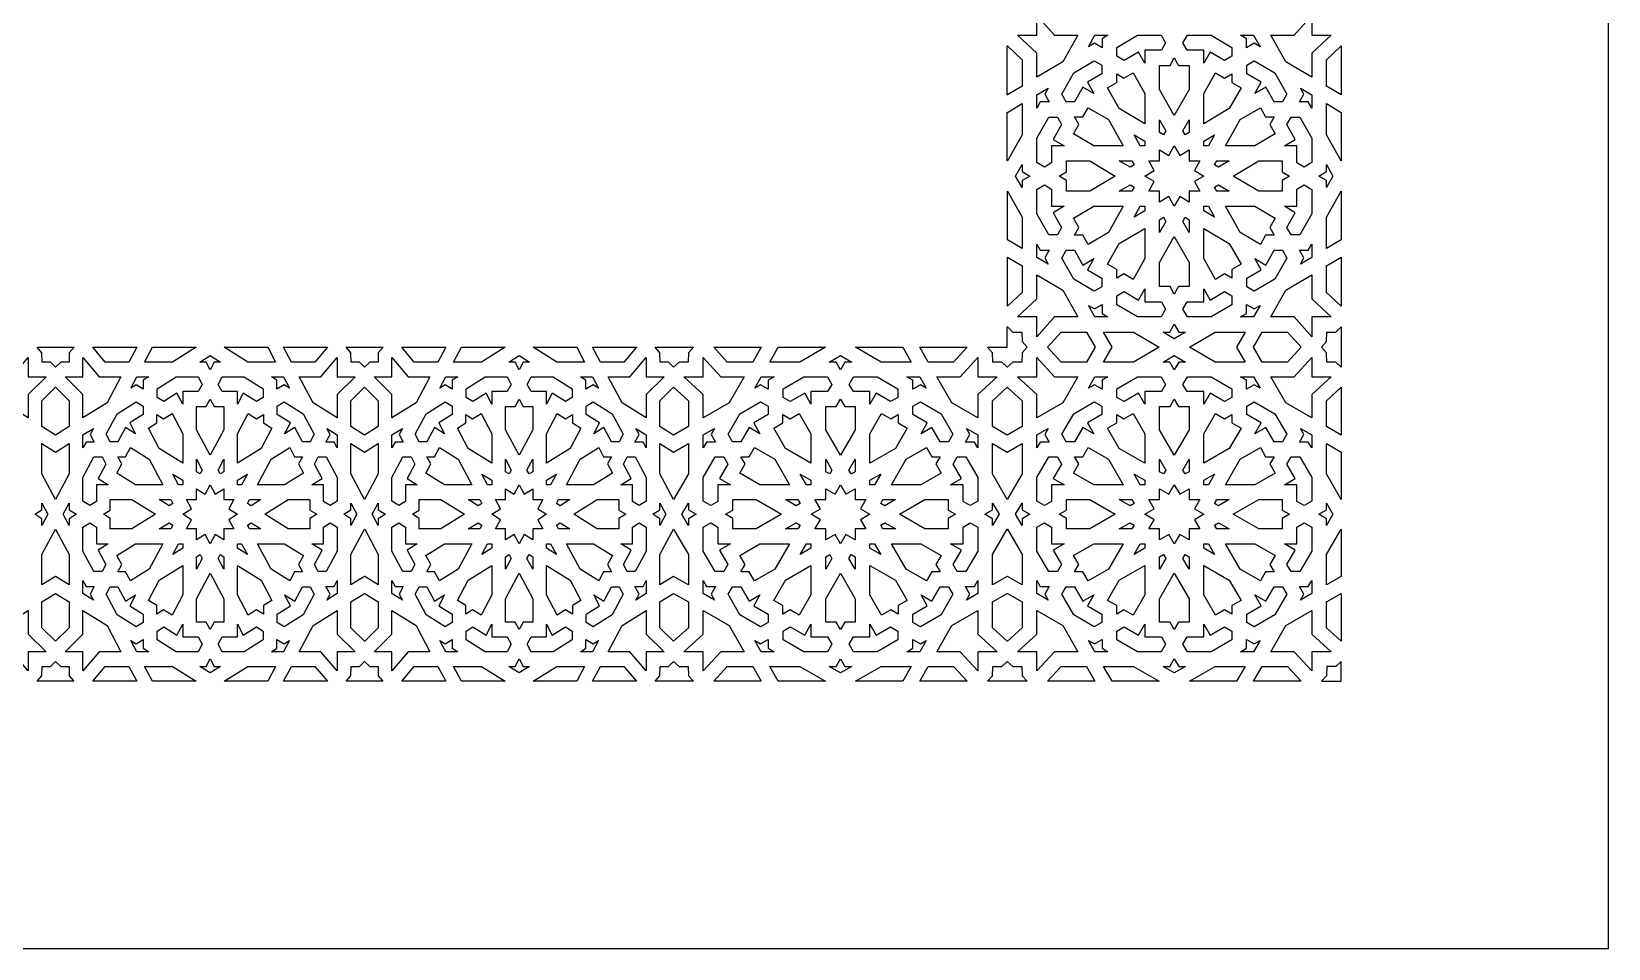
# Model space of a CAD drawing. Extents: x 1309 to 2424, y -296 to 884.
# Drawn here: x 1951.8 to 2424, y -296.5 to -22 of the extents above; entities that cross this region are included whole.
import ezdxf

# ---------------------------------------------------------------- set-up
doc = ezdxf.new("R2010")
doc.units = 0
doc.layers.add('LAYER_1', color=18, linetype='CONTINUOUS')

msp = doc.modelspace()

# ---------------------------------------------------------------- linework, layer by layer
at = {"layer": 'LAYER_1'}
for points in [[(1309.01, -296.47), (2424.01, -296.47), (2424.01, 883.53), (1309.01, 883.53)], [(2258.14, -23.05), (2265.14, -23.05), (2260.65, -31.03), (2252.86, -35.64), (2252.86, -28.46), (2247.07, -23.05), (2252.86, -23.05), (2252.86, -17.11)], [(2335.15, -23.05), (2340.94, -23.05), (2335.15, -28.46), (2335.15, -35.64), (2327.36, -31.03), (2322.87, -23.05), (2329.87, -23.05), (2335.15, -17.11)], [(2272.37, -24.1), (2272.37, -26.81), (2270.08, -25.45), (2268.3, -26.5), (2270.25, -23.05), (2274.14, -23.05)], [(2291.4, -25.37), (2290.15, -27.58), (2285.17, -27.58), (2285.17, -31.44), (2283.29, -28.09), (2278.98, -30.65), (2276.82, -29.37), (2276.82, -26.69), (2282.98, -23.05), (2290.09, -23.05)], [(2311.19, -26.69), (2311.19, -29.37), (2309.04, -30.65), (2304.72, -28.09), (2302.84, -31.44), (2302.84, -27.58), (2297.86, -27.58), (2296.61, -25.37), (2297.92, -23.05), (2305.03, -23.05)], [(2319.71, -26.5), (2317.94, -25.45), (2315.65, -26.81), (2315.65, -24.1), (2313.87, -23.05), (2317.76, -23.05)], [(2248.44, -30.38), (2248.44, -38.31), (2244.03, -40.92), (2244.01, -40.9), (2244.01, -26.27), (2244.03, -26.25)], [(2343.99, -40.92), (2339.57, -38.31), (2339.57, -30.38), (2343.99, -26.25)], [(2272.31, -32.04), (2272.31, -34.59), (2267.99, -37.14), (2269.88, -40.49), (2266.61, -38.56), (2264.12, -42.98), (2261.63, -42.98), (2260.33, -40.66), (2263.88, -34.35), (2270.04, -30.7)], [(2295.27, -32.11), (2298.42, -32.11), (2298.42, -39.28), (2294.01, -47.11), (2289.59, -39.28), (2289.59, -32.11), (2292.74, -32.11), (2294.01, -29.87)], [(2324.13, -34.35), (2327.69, -40.66), (2326.38, -42.98), (2323.89, -42.98), (2321.4, -38.56), (2318.14, -40.49), (2320.02, -37.14), (2315.71, -34.59), (2315.71, -32.04), (2317.97, -30.7)], [(2285.17, -40.5), (2285.17, -49.54), (2277.53, -45.02), (2274.03, -38.8), (2276.76, -37.19), (2276.76, -34.6), (2278.94, -35.9), (2281.67, -34.28)], [(2309.07, -35.9), (2311.25, -34.6), (2311.25, -37.19), (2313.98, -38.8), (2310.48, -45.02), (2302.84, -49.54), (2302.84, -40.5), (2306.34, -34.28)], [(2255.2, -40.69), (2256.53, -43.04), (2253.88, -43.04), (2252.86, -44.86), (2252.86, -40.87), (2256.23, -38.88)], [(2335.15, -40.87), (2335.15, -44.86), (2334.13, -43.04), (2331.48, -43.04), (2332.81, -40.69), (2331.79, -38.88)], [(2248.44, -52.86), (2244.03, -60.69), (2244.01, -60.65), (2244.01, -46.14), (2244.03, -46.15), (2248.44, -43.54)], [(2274.3, -48.33), (2278.71, -56.16), (2269.89, -56.16), (2263.82, -52.58), (2265.4, -49.78), (2264.14, -47.54), (2266.66, -47.54), (2268.23, -44.75)], [(2321.35, -47.54), (2323.88, -47.54), (2322.62, -49.78), (2324.19, -52.58), (2318.13, -56.16), (2309.3, -56.16), (2313.72, -48.33), (2319.78, -44.75)], [(2343.99, -46.15), (2343.99, -60.69), (2339.57, -52.86), (2339.57, -43.54)], [(2260.27, -49.81), (2257.78, -54.23), (2261.04, -56.16), (2257.28, -56.16), (2257.28, -61.27), (2255.12, -62.54), (2252.86, -61.21), (2252.86, -53.92), (2256.41, -47.6), (2259.03, -47.6)], [(2291.45, -51.64), (2290.77, -52.85), (2289.59, -52.15), (2289.59, -48.34)], [(2298.42, -52.15), (2297.24, -52.85), (2296.56, -51.64), (2298.42, -48.34)], [(2335.15, -53.92), (2335.15, -61.21), (2332.89, -62.54), (2330.73, -61.27), (2330.73, -56.16), (2326.97, -56.16), (2330.23, -54.23), (2327.74, -49.81), (2328.98, -47.6), (2331.6, -47.6)], [(2285.17, -54.77), (2285.17, -56.16), (2283.81, -56.16), (2281.95, -52.86)], [(2295.62, -59.04), (2298.42, -57.39), (2298.42, -60.69), (2301.65, -60.69), (2300.03, -63.56), (2302.83, -65.22), (2300.03, -66.87), (2301.65, -69.74), (2298.42, -69.74), (2298.42, -73.05), (2295.62, -71.39), (2294.01, -74.26), (2292.39, -71.39), (2289.59, -73.05), (2289.59, -69.74), (2286.36, -69.74), (2287.98, -66.87), (2285.18, -65.22), (2287.98, -63.56), (2286.36, -60.69), (2289.59, -60.69), (2289.59, -57.39), (2292.39, -59.04), (2294.01, -56.17)], [(2304.2, -56.16), (2302.84, -56.16), (2302.84, -54.77), (2306.06, -52.86)], [(2276.34, -65.22), (2268.7, -69.74), (2261.7, -69.74), (2261.7, -66.51), (2259.51, -65.22), (2261.7, -63.92), (2261.7, -60.69), (2268.7, -60.69)], [(2281.94, -61.9), (2280.76, -62.6), (2277.54, -60.69), (2281.26, -60.69)], [(2307.25, -62.6), (2306.07, -61.9), (2306.75, -60.69), (2310.47, -60.69)], [(2326.31, -63.92), (2328.5, -65.22), (2326.31, -66.51), (2326.31, -69.74), (2319.31, -69.74), (2311.67, -65.22), (2319.31, -60.69), (2326.31, -60.69)], [(2248.44, -63.86), (2250.73, -65.22), (2248.44, -66.57), (2248.44, -68.67), (2246.49, -65.22), (2248.44, -61.76)], [(2341.52, -65.22), (2339.57, -68.67), (2339.57, -66.57), (2337.28, -65.22), (2339.57, -63.86), (2339.57, -61.76)], [(2248.44, -77.58), (2248.44, -86.9), (2244.03, -84.29), (2244.03, -69.75)], [(2257.28, -69.16), (2257.28, -74.27), (2261.04, -74.27), (2257.78, -76.2), (2260.27, -80.62), (2259.03, -82.83), (2256.41, -82.83), (2252.86, -76.52), (2252.86, -69.23), (2255.12, -67.89)], [(2281.94, -68.53), (2281.26, -69.74), (2277.54, -69.74), (2280.76, -67.83)], [(2310.47, -69.74), (2306.75, -69.74), (2306.07, -68.53), (2307.25, -67.83)], [(2335.15, -69.23), (2335.15, -76.52), (2331.6, -82.83), (2328.98, -82.83), (2327.74, -80.62), (2330.23, -76.2), (2326.97, -74.27), (2330.73, -74.27), (2330.73, -69.16), (2332.89, -67.89)], [(2343.99, -84.29), (2339.57, -86.9), (2339.57, -77.58), (2343.99, -69.75)], [(2274.3, -82.1), (2268.23, -85.69), (2266.66, -82.89), (2264.14, -82.89), (2265.4, -80.65), (2263.82, -77.86), (2269.89, -74.27), (2278.71, -74.27)], [(2285.17, -75.66), (2281.95, -77.57), (2283.81, -74.27), (2285.17, -74.27)], [(2306.06, -77.57), (2302.84, -75.66), (2302.84, -74.27), (2304.2, -74.27)], [(2324.19, -77.86), (2322.62, -80.65), (2323.88, -82.89), (2321.35, -82.89), (2319.78, -85.69), (2313.72, -82.1), (2309.3, -74.27), (2318.13, -74.27)], [(2291.45, -78.79), (2289.59, -82.09), (2289.59, -78.28), (2290.77, -77.58)], [(2298.42, -78.28), (2298.42, -82.09), (2296.56, -78.79), (2297.24, -77.58)], [(2285.17, -89.94), (2281.67, -96.15), (2278.94, -94.54), (2276.76, -95.83), (2276.76, -93.24), (2274.03, -91.63), (2277.53, -85.42), (2285.17, -80.9)], [(2298.42, -91.15), (2298.42, -98.33), (2295.27, -98.33), (2294.01, -100.57), (2292.74, -98.33), (2289.59, -98.33), (2289.59, -91.15), (2294.01, -83.32)], [(2310.48, -85.42), (2313.98, -91.63), (2311.25, -93.24), (2311.25, -95.83), (2309.07, -94.54), (2306.34, -96.15), (2302.84, -89.94), (2302.84, -80.9)], [(2248.44, -92.13), (2248.44, -100.05), (2244.03, -104.18), (2244.03, -89.52)], [(2253.88, -87.39), (2256.53, -87.39), (2255.2, -89.74), (2256.23, -91.56), (2252.86, -89.56), (2252.86, -85.58)], [(2266.61, -91.88), (2269.88, -89.95), (2267.99, -93.29), (2272.31, -95.84), (2272.31, -98.39), (2270.04, -99.73), (2263.88, -96.09), (2260.33, -89.77), (2261.63, -87.46), (2264.12, -87.46)], [(2327.69, -89.77), (2324.13, -96.09), (2317.97, -99.73), (2315.71, -98.39), (2315.71, -95.84), (2320.02, -93.29), (2318.14, -89.95), (2321.4, -91.88), (2323.89, -87.46), (2326.38, -87.46)], [(2335.15, -89.56), (2331.79, -91.56), (2332.81, -89.74), (2331.48, -87.39), (2334.13, -87.39), (2335.15, -85.58)], [(2343.99, -104.18), (2339.57, -100.05), (2339.57, -92.13), (2343.99, -89.52)], [(2260.65, -99.4), (2265.14, -107.39), (2258.14, -107.39), (2252.86, -113.32), (2252.86, -107.39), (2247.07, -107.39), (2252.86, -101.97), (2252.86, -94.79)], [(2285.17, -102.86), (2290.15, -102.86), (2291.4, -105.07), (2290.09, -107.39), (2282.98, -107.39), (2276.82, -103.74), (2276.82, -101.06), (2278.98, -99.79), (2283.29, -102.34), (2285.17, -99)], [(2304.72, -102.34), (2309.04, -99.79), (2311.19, -101.06), (2311.19, -103.74), (2305.03, -107.39), (2297.92, -107.39), (2296.61, -105.07), (2297.86, -102.86), (2302.84, -102.86), (2302.84, -99)], [(2335.15, -101.97), (2340.94, -107.39), (2335.15, -107.39), (2335.15, -113.32), (2329.87, -107.39), (2322.87, -107.39), (2327.36, -99.4), (2335.15, -94.79)], [(2272.37, -106.34), (2274.14, -107.39), (2270.25, -107.39), (2268.3, -103.93), (2270.08, -104.98), (2272.37, -103.63)], [(2317.94, -104.98), (2319.71, -103.93), (2317.76, -107.39), (2313.87, -107.39), (2315.65, -106.34), (2315.65, -103.63)], [(2245.66, -111.92), (2248.35, -111.92), (2248.44, -114.77), (2249.96, -116.48), (2248.44, -118.14), (2248.35, -120.93), (2245.66, -120.93), (2244.01, -122.41), (2242.36, -120.93), (2239.67, -120.93), (2239.58, -118.14), (2238.06, -116.48), (2238.06, -116.47), (2244.01, -116.47), (2244.01, -110.41), (2244.03, -110.39)], [(2270.27, -116.48), (2267.7, -120.93), (2260.09, -120.93), (2256.03, -116.48), (2260.09, -111.92), (2267.7, -111.92)], [(2289.5, -116.48), (2281.8, -120.93), (2272.8, -120.93), (2275.37, -116.48), (2272.8, -111.92), (2281.8, -111.92)], [(2295.33, -111.92), (2297.38, -111.92), (2294.01, -113.91), (2290.64, -111.92), (2292.68, -111.92), (2294.01, -109.57)], [(2312.64, -116.48), (2315.21, -120.93), (2306.22, -120.93), (2298.51, -116.48), (2306.22, -111.92), (2315.21, -111.92)], [(2331.98, -116.48), (2327.92, -120.93), (2320.32, -120.93), (2317.75, -116.48), (2320.32, -111.92), (2327.92, -111.92)], [(2343.99, -122.41), (2342.36, -120.93), (2339.66, -120.93), (2339.57, -118.14), (2338.05, -116.48), (2339.57, -114.77), (2339.66, -111.92), (2342.36, -111.92), (2343.99, -110.39)], [(1963.14, -118.14), (1963.06, -120.93), (1960.56, -120.93), (1959.03, -122.41), (1957.5, -120.93), (1955.01, -120.93), (1954.93, -118.14), (1953.52, -116.48), (1964.54, -116.48)], [(1980.96, -120.93), (1973.92, -120.93), (1970.16, -116.48), (1983.33, -116.48)], [(1994, -120.93), (1985.68, -120.93), (1988.06, -116.48), (2001.13, -116.48)], [(2024.92, -120.93), (2016.6, -120.93), (2009.47, -116.48), (2022.54, -116.48)], [(2036.68, -120.93), (2029.64, -120.93), (2027.26, -116.48), (2040.43, -116.48)], [(2055.66, -118.14), (2055.58, -120.93), (2053.09, -120.93), (2051.56, -122.41), (2050.03, -120.93), (2047.54, -120.93), (2047.46, -118.14), (2046.05, -116.48), (2057.07, -116.48)], [(2073.48, -120.93), (2066.44, -120.93), (2062.68, -116.48), (2075.86, -116.48)], [(2086.52, -120.93), (2078.2, -120.93), (2080.58, -116.48), (2093.65, -116.48)], [(2117.44, -120.93), (2109.12, -120.93), (2101.99, -116.48), (2115.06, -116.48)], [(2129.2, -120.93), (2122.16, -120.93), (2119.79, -116.48), (2132.96, -116.48)], [(2148.52, -118.14), (2148.43, -120.93), (2145.74, -120.93), (2144.09, -122.41), (2142.56, -120.93), (2140.06, -120.93), (2139.98, -118.14), (2138.58, -116.48), (2150.04, -116.48)], [(2167.76, -120.93), (2160.16, -120.93), (2156.1, -116.48), (2170.33, -116.48)], [(2181.85, -120.93), (2172.86, -120.93), (2175.43, -116.48), (2189.55, -116.48)], [(2215.24, -120.93), (2206.25, -120.93), (2198.55, -116.48), (2212.67, -116.48)], [(2227.94, -120.93), (2220.34, -120.93), (2217.77, -116.48), (2231.99, -116.48)], [(1950.84, -125.35), (1956.2, -125.35), (1950.84, -130.63), (1950.84, -137.63), (1943.63, -133.13), (1939.47, -125.35), (1945.95, -125.35), (1950.84, -119.56)], [(1972.11, -125.35), (1978.59, -125.35), (1974.43, -133.13), (1967.23, -137.63), (1967.23, -130.63), (1961.87, -125.35), (1967.23, -125.35), (1967.23, -119.56)], [(2008.42, -120.93), (2006.52, -120.93), (2005.3, -123.22), (2004.07, -120.93), (2002.18, -120.93), (2005.3, -118.98)], [(2043.37, -125.35), (2048.73, -125.35), (2043.37, -130.63), (2043.37, -137.63), (2036.16, -133.13), (2032, -125.35), (2038.48, -125.35), (2043.37, -119.56)], [(2064.64, -125.35), (2071.12, -125.35), (2066.96, -133.13), (2059.75, -137.63), (2059.75, -130.63), (2054.39, -125.35), (2059.75, -125.35), (2059.75, -119.56)], [(2100.94, -120.93), (2099.05, -120.93), (2097.82, -123.22), (2096.6, -120.93), (2094.7, -120.93), (2097.82, -118.98)], [(2135.89, -125.35), (2141.25, -125.35), (2135.89, -130.63), (2135.89, -137.63), (2128.69, -133.13), (2124.53, -125.35), (2131, -125.35), (2135.89, -119.56)], [(2158.21, -125.35), (2165.21, -125.35), (2160.72, -133.13), (2152.93, -137.63), (2152.93, -130.63), (2147.15, -125.35), (2152.93, -125.35), (2152.93, -119.56)], [(2197.42, -120.93), (2195.37, -120.93), (2194.05, -123.22), (2192.73, -120.93), (2190.68, -120.93), (2194.05, -118.98)], [(2235.16, -125.35), (2240.95, -125.35), (2235.16, -130.63), (2235.16, -137.63), (2227.38, -133.13), (2222.89, -125.35), (2229.88, -125.35), (2235.16, -119.56)], [(2258.14, -125.35), (2265.14, -125.35), (2260.65, -133.13), (2252.86, -137.63), (2252.86, -130.63), (2247.07, -125.35), (2252.86, -125.35), (2252.86, -119.56)], [(2297.38, -120.93), (2295.33, -120.93), (2294.01, -123.22), (2292.68, -120.93), (2290.64, -120.93), (2294.01, -118.98)], [(2335.15, -125.35), (2340.94, -125.35), (2335.15, -130.63), (2335.15, -137.63), (2327.36, -133.13), (2322.87, -125.35), (2329.87, -125.35), (2335.15, -119.56)], [(1985.28, -126.37), (1985.28, -129.01), (1983.16, -127.69), (1981.52, -128.71), (1983.32, -125.35), (1986.92, -125.35)], [(2002.89, -127.61), (2001.73, -129.76), (1997.13, -129.76), (1997.13, -133.53), (1995.38, -130.27), (1991.39, -132.76), (1989.4, -131.51), (1989.4, -128.9), (1995.1, -125.34), (2001.68, -125.34)], [(2021.2, -128.9), (2021.2, -131.51), (2019.2, -132.76), (2015.21, -130.27), (2013.47, -133.53), (2013.47, -129.76), (2008.86, -129.76), (2007.71, -127.61), (2008.92, -125.34), (2015.5, -125.34)], [(2029.08, -128.71), (2027.44, -127.69), (2025.32, -129.01), (2025.32, -126.37), (2023.68, -125.35), (2027.28, -125.35)], [(2077.8, -126.37), (2077.8, -129.01), (2075.68, -127.69), (2074.04, -128.71), (2075.84, -125.35), (2079.44, -125.35)], [(2095.41, -127.61), (2094.26, -129.76), (2089.65, -129.76), (2089.65, -133.53), (2087.91, -130.27), (2083.92, -132.76), (2081.92, -131.51), (2081.92, -128.9), (2087.62, -125.34), (2094.2, -125.34)], [(2113.72, -128.9), (2113.72, -131.51), (2111.73, -132.76), (2107.74, -130.27), (2105.99, -133.53), (2105.99, -129.76), (2101.39, -129.76), (2100.23, -127.61), (2101.44, -125.34), (2108.02, -125.34)], [(2121.6, -128.71), (2119.96, -127.69), (2117.84, -129.01), (2117.84, -126.37), (2116.2, -125.35), (2119.8, -125.35)], [(2172.43, -126.37), (2172.43, -129.01), (2170.14, -127.69), (2168.37, -128.71), (2170.31, -125.35), (2174.2, -125.35)], [(2191.44, -127.61), (2190.2, -129.76), (2185.22, -129.76), (2185.22, -133.53), (2183.34, -130.27), (2179.03, -132.76), (2176.88, -131.51), (2176.88, -128.9), (2183.03, -125.34), (2190.14, -125.34)], [(2211.22, -128.9), (2211.22, -131.51), (2209.07, -132.76), (2204.76, -130.27), (2202.87, -133.53), (2202.87, -129.76), (2197.9, -129.76), (2196.65, -127.61), (2197.96, -125.34), (2205.07, -125.34)], [(2219.73, -128.71), (2217.96, -127.69), (2215.67, -129.01), (2215.67, -126.37), (2213.9, -125.35), (2217.79, -125.35)], [(2272.37, -126.37), (2272.37, -129.01), (2270.08, -127.69), (2268.3, -128.71), (2270.25, -125.35), (2274.14, -125.35)], [(2291.4, -127.61), (2290.15, -129.76), (2285.17, -129.76), (2285.17, -133.53), (2283.29, -130.27), (2278.98, -132.76), (2276.82, -131.51), (2276.82, -128.9), (2282.98, -125.34), (2290.09, -125.34)], [(2311.19, -128.9), (2311.19, -131.51), (2309.04, -132.76), (2304.72, -130.27), (2302.84, -133.53), (2302.84, -129.76), (2297.86, -129.76), (2296.61, -127.61), (2297.92, -125.34), (2305.03, -125.34)], [(2319.71, -128.71), (2317.94, -127.69), (2315.65, -129.01), (2315.65, -126.37), (2313.87, -125.35), (2317.76, -125.35)], [(1963.14, -132.5), (1963.14, -140.23), (1959.03, -142.78), (1954.93, -140.23), (1954.93, -132.5), (1959.03, -128.47)], [(2006.47, -134.18), (2009.38, -134.18), (2009.38, -141.18), (2005.3, -148.82), (2001.22, -141.18), (2001.22, -134.18), (2004.13, -134.18), (2005.3, -132)], [(2055.66, -132.5), (2055.66, -140.23), (2051.56, -142.78), (2047.46, -140.23), (2047.46, -132.5), (2051.56, -128.47)], [(2098.99, -134.18), (2101.9, -134.18), (2101.9, -141.18), (2097.82, -148.82), (2093.74, -141.18), (2093.74, -134.18), (2096.65, -134.18), (2097.82, -132)], [(2148.52, -132.5), (2148.52, -140.23), (2144.09, -142.78), (2139.98, -140.23), (2139.98, -132.5), (2144.09, -128.47)], [(2195.31, -134.18), (2198.46, -134.18), (2198.46, -141.18), (2194.05, -148.82), (2189.64, -141.18), (2189.64, -134.18), (2192.79, -134.18), (2194.05, -132)], [(2248.44, -132.5), (2248.44, -140.23), (2244.01, -142.78), (2239.58, -140.23), (2239.58, -132.5), (2244.01, -128.47)], [(2295.27, -134.18), (2298.42, -134.18), (2298.42, -141.18), (2294.01, -148.82), (2289.59, -141.18), (2289.59, -134.18), (2292.74, -134.18), (2294.01, -132)], [(2343.99, -142.78), (2339.57, -140.23), (2339.57, -132.5), (2343.99, -128.47)], [(1985.22, -134.12), (1985.22, -136.61), (1981.23, -139.1), (1982.97, -142.36), (1979.95, -140.47), (1977.65, -144.79), (1975.35, -144.79), (1974.14, -142.52), (1977.43, -136.37), (1983.13, -132.81)], [(1997.13, -142.37), (1997.13, -151.19), (1990.06, -146.78), (1986.82, -140.71), (1989.34, -139.14), (1989.34, -136.62), (1991.36, -137.88), (1993.89, -136.3)], [(2019.23, -137.88), (2021.26, -136.62), (2021.26, -139.14), (2023.78, -140.71), (2020.54, -146.78), (2013.47, -151.19), (2013.47, -142.37), (2016.71, -136.3)], [(2033.17, -136.37), (2036.46, -142.52), (2035.25, -144.79), (2032.95, -144.79), (2030.64, -140.47), (2027.62, -142.36), (2029.37, -139.1), (2025.38, -136.61), (2025.38, -134.12), (2027.47, -132.81)], [(2077.74, -134.12), (2077.74, -136.61), (2073.75, -139.1), (2075.5, -142.36), (2072.48, -140.47), (2070.17, -144.79), (2067.87, -144.79), (2066.66, -142.52), (2069.95, -136.37), (2075.65, -132.81)], [(2089.65, -142.37), (2089.65, -151.19), (2082.58, -146.78), (2079.34, -140.71), (2081.86, -139.14), (2081.86, -136.62), (2083.89, -137.88), (2086.41, -136.3)], [(2111.76, -137.88), (2113.78, -136.62), (2113.78, -139.14), (2116.3, -140.71), (2113.06, -146.78), (2105.99, -151.19), (2105.99, -142.37), (2109.23, -136.3)], [(2125.69, -136.37), (2128.98, -142.52), (2127.77, -144.79), (2125.47, -144.79), (2123.16, -140.47), (2120.15, -142.36), (2121.89, -139.1), (2117.9, -136.61), (2117.9, -134.12), (2119.99, -132.81)], [(2172.37, -134.12), (2172.37, -136.61), (2168.06, -139.1), (2169.94, -142.36), (2166.68, -140.47), (2164.19, -144.79), (2161.7, -144.79), (2160.4, -142.52), (2163.95, -136.37), (2170.11, -132.81)], [(2185.22, -142.37), (2185.22, -151.19), (2177.59, -146.78), (2174.09, -140.71), (2176.82, -139.14), (2176.82, -136.62), (2179, -137.88), (2181.72, -136.3)], [(2209.1, -137.88), (2211.28, -136.62), (2211.28, -139.14), (2214.01, -140.71), (2210.51, -146.78), (2202.87, -151.19), (2202.87, -142.37), (2206.37, -136.3)], [(2224.15, -136.37), (2227.7, -142.52), (2226.39, -144.79), (2223.91, -144.79), (2221.42, -140.47), (2218.16, -142.36), (2220.04, -139.1), (2215.73, -136.61), (2215.73, -134.12), (2217.99, -132.81)], [(2272.31, -134.12), (2272.31, -136.61), (2267.99, -139.1), (2269.88, -142.36), (2266.61, -140.47), (2264.12, -144.79), (2261.63, -144.79), (2260.33, -142.52), (2263.88, -136.37), (2270.04, -132.81)], [(2285.17, -142.37), (2285.17, -151.19), (2277.53, -146.78), (2274.03, -140.71), (2276.76, -139.14), (2276.76, -136.62), (2278.94, -137.88), (2281.67, -136.3)], [(2309.07, -137.88), (2311.25, -136.62), (2311.25, -139.14), (2313.98, -140.71), (2310.48, -146.78), (2302.84, -151.19), (2302.84, -142.37), (2306.34, -136.3)], [(2324.13, -136.37), (2327.69, -142.52), (2326.38, -144.79), (2323.89, -144.79), (2321.4, -140.47), (2318.14, -142.36), (2320.02, -139.1), (2315.71, -136.61), (2315.71, -134.12), (2317.97, -132.81)], [(1969.4, -142.56), (1970.62, -144.85), (1968.17, -144.85), (1967.23, -146.62), (1967.23, -142.73), (1970.34, -140.79)], [(2043.37, -142.73), (2043.37, -146.62), (2042.42, -144.85), (2039.98, -144.85), (2041.2, -142.56), (2040.25, -140.79)], [(2061.92, -142.56), (2063.14, -144.85), (2060.7, -144.85), (2059.75, -146.62), (2059.75, -142.73), (2062.87, -140.79)], [(2135.89, -142.73), (2135.89, -146.62), (2134.95, -144.85), (2132.5, -144.85), (2133.72, -142.56), (2132.78, -140.79)], [(2155.28, -142.56), (2156.6, -144.85), (2153.96, -144.85), (2152.93, -146.62), (2152.93, -142.73), (2156.3, -140.79)], [(2235.16, -142.73), (2235.16, -146.62), (2234.14, -144.85), (2231.5, -144.85), (2232.82, -142.56), (2231.8, -140.79)], [(2255.2, -142.56), (2256.53, -144.85), (2253.88, -144.85), (2252.86, -146.62), (2252.86, -142.73), (2256.23, -140.79)], [(2335.15, -142.73), (2335.15, -146.62), (2334.13, -144.85), (2331.48, -144.85), (2332.81, -142.56), (2331.79, -140.79)], [(1963.14, -154.42), (1959.03, -162.06), (1954.93, -154.42), (1954.93, -145.33), (1959.03, -147.88), (1963.14, -145.33)], [(2055.66, -154.42), (2051.56, -162.06), (2047.46, -154.42), (2047.46, -145.33), (2051.56, -147.88), (2055.66, -145.33)], [(2148.52, -154.42), (2144.09, -162.06), (2139.98, -154.42), (2139.98, -145.33), (2144.09, -147.88), (2148.52, -145.33)], [(2248.44, -154.42), (2244.01, -162.06), (2239.58, -154.42), (2239.58, -145.33), (2244.01, -147.88), (2248.44, -145.33)], [(2343.99, -147.88), (2343.99, -162.06), (2339.57, -154.42), (2339.57, -145.33)], [(1974.09, -151.45), (1971.78, -155.77), (1974.8, -157.65), (1971.32, -157.65), (1971.32, -162.63), (1969.32, -163.87), (1967.23, -162.57), (1967.23, -155.46), (1970.52, -149.3), (1972.94, -149.3)], [(1987.06, -150.01), (1991.14, -157.65), (1982.98, -157.65), (1977.37, -154.15), (1978.83, -151.42), (1977.66, -149.24), (1979.99, -149.24), (1981.45, -146.51)], [(2002.94, -153.24), (2002.31, -154.42), (2001.22, -153.74), (2001.22, -150.02)], [(2009.38, -153.74), (2008.29, -154.42), (2007.66, -153.24), (2009.38, -150.02)], [(2030.6, -149.24), (2032.94, -149.24), (2031.77, -151.42), (2033.23, -154.15), (2027.62, -157.65), (2019.45, -157.65), (2023.53, -150.01), (2029.14, -146.51)], [(2043.37, -155.46), (2043.37, -162.57), (2041.28, -163.87), (2039.28, -162.63), (2039.28, -157.65), (2035.8, -157.65), (2038.81, -155.77), (2036.51, -151.45), (2037.66, -149.3), (2040.08, -149.3)], [(2066.61, -151.45), (2064.31, -155.77), (2067.32, -157.65), (2063.84, -157.65), (2063.84, -162.63), (2061.84, -163.87), (2059.75, -162.57), (2059.75, -155.46), (2063.04, -149.3), (2065.46, -149.3)], [(2079.59, -150.01), (2083.67, -157.65), (2075.5, -157.65), (2069.89, -154.15), (2071.35, -151.42), (2070.18, -149.24), (2072.52, -149.24), (2073.97, -146.51)], [(2095.46, -153.24), (2094.83, -154.42), (2093.74, -153.74), (2093.74, -150.02)], [(2101.9, -153.74), (2100.81, -154.42), (2100.18, -153.24), (2101.9, -150.02)], [(2123.12, -149.24), (2125.46, -149.24), (2124.29, -151.42), (2125.75, -154.15), (2120.14, -157.65), (2111.98, -157.65), (2116.06, -150.01), (2121.67, -146.51)], [(2135.89, -155.46), (2135.89, -162.57), (2133.8, -163.87), (2131.8, -162.63), (2131.8, -157.65), (2128.32, -157.65), (2131.34, -155.77), (2129.03, -151.45), (2130.18, -149.3), (2132.6, -149.3)], [(2160.34, -151.45), (2157.86, -155.77), (2161.11, -157.65), (2157.35, -157.65), (2157.35, -162.63), (2155.2, -163.87), (2152.93, -162.57), (2152.93, -155.46), (2156.49, -149.3), (2159.1, -149.3)], [(2174.36, -150.01), (2178.76, -157.65), (2169.95, -157.65), (2163.89, -154.15), (2165.46, -151.42), (2164.2, -149.24), (2166.72, -149.24), (2168.3, -146.51)], [(2191.5, -153.24), (2190.82, -154.42), (2189.64, -153.74), (2189.64, -150.02)], [(2198.46, -153.74), (2197.28, -154.42), (2196.6, -153.24), (2198.46, -150.02)], [(2221.37, -149.24), (2223.9, -149.24), (2222.63, -151.42), (2224.21, -154.15), (2218.15, -157.65), (2209.33, -157.65), (2213.74, -150.01), (2219.8, -146.51)], [(2235.16, -155.46), (2235.16, -162.57), (2232.9, -163.87), (2230.75, -162.63), (2230.75, -157.65), (2226.98, -157.65), (2230.24, -155.77), (2227.75, -151.45), (2229, -149.3), (2231.61, -149.3)], [(2260.27, -151.45), (2257.78, -155.77), (2261.04, -157.65), (2257.28, -157.65), (2257.28, -162.63), (2255.12, -163.87), (2252.86, -162.57), (2252.86, -155.46), (2256.41, -149.3), (2259.03, -149.3)], [(2274.3, -150.01), (2278.71, -157.65), (2269.89, -157.65), (2263.82, -154.15), (2265.4, -151.42), (2264.14, -149.24), (2266.66, -149.24), (2268.23, -146.51)], [(2291.45, -153.24), (2290.77, -154.42), (2289.59, -153.74), (2289.59, -150.02)], [(2298.42, -153.74), (2297.24, -154.42), (2296.56, -153.24), (2298.42, -150.02)], [(2321.35, -149.24), (2323.88, -149.24), (2322.62, -151.42), (2324.19, -154.15), (2318.13, -157.65), (2309.3, -157.65), (2313.72, -150.01), (2319.78, -146.51)], [(2335.15, -155.46), (2335.15, -162.57), (2332.89, -163.87), (2330.73, -162.63), (2330.73, -157.65), (2326.97, -157.65), (2330.23, -155.77), (2327.74, -151.45), (2328.98, -149.3), (2331.6, -149.3)], [(1997.13, -156.29), (1997.13, -157.65), (1995.87, -157.65), (1994.15, -154.43)], [(2014.73, -157.65), (2013.47, -157.65), (2013.47, -156.29), (2016.45, -154.43)], [(2089.65, -156.29), (2089.65, -157.65), (2088.39, -157.65), (2086.67, -154.43)], [(2107.25, -157.65), (2105.99, -157.65), (2105.99, -156.29), (2108.97, -154.43)], [(2185.22, -156.29), (2185.22, -157.65), (2183.86, -157.65), (2182.01, -154.43)], [(2204.23, -157.65), (2202.87, -157.65), (2202.87, -156.29), (2206.09, -154.43)], [(2285.17, -156.29), (2285.17, -157.65), (2283.81, -157.65), (2281.95, -154.43)], [(2304.2, -157.65), (2302.84, -157.65), (2302.84, -156.29), (2306.06, -154.43)], [(2006.79, -160.46), (2009.38, -158.84), (2009.38, -162.07), (2012.37, -162.07), (2010.87, -164.87), (2013.46, -166.48), (2010.87, -168.1), (2012.37, -170.89), (2009.38, -170.89), (2009.38, -174.12), (2006.79, -172.51), (2005.3, -175.3), (2003.8, -172.51), (2001.22, -174.12), (2001.22, -170.89), (1998.23, -170.89), (1999.72, -168.1), (1997.13, -166.48), (1999.72, -164.87), (1998.23, -162.07), (2001.22, -162.07), (2001.22, -158.84), (2003.8, -160.46), (2005.3, -157.66)], [(2099.32, -160.46), (2101.9, -158.84), (2101.9, -162.07), (2104.89, -162.07), (2103.4, -164.87), (2105.99, -166.48), (2103.4, -168.1), (2104.89, -170.89), (2101.9, -170.89), (2101.9, -174.12), (2099.32, -172.51), (2097.82, -175.3), (2096.33, -172.51), (2093.74, -174.12), (2093.74, -170.89), (2090.75, -170.89), (2092.24, -168.1), (2089.66, -166.48), (2092.24, -164.87), (2090.75, -162.07), (2093.74, -162.07), (2093.74, -158.84), (2096.33, -160.46), (2097.82, -157.66)], [(2195.66, -160.46), (2198.46, -158.84), (2198.46, -162.07), (2201.68, -162.07), (2200.07, -164.87), (2202.86, -166.48), (2200.07, -168.1), (2201.68, -170.89), (2198.46, -170.89), (2198.46, -174.12), (2195.66, -172.51), (2194.05, -175.3), (2192.43, -172.51), (2189.64, -174.12), (2189.64, -170.89), (2186.41, -170.89), (2188.03, -168.1), (2185.23, -166.48), (2188.03, -164.87), (2186.41, -162.07), (2189.64, -162.07), (2189.64, -158.84), (2192.43, -160.46), (2194.05, -157.66)], [(2295.62, -160.46), (2298.42, -158.84), (2298.42, -162.07), (2301.65, -162.07), (2300.03, -164.87), (2302.83, -166.48), (2300.03, -168.1), (2301.65, -170.89), (2298.42, -170.89), (2298.42, -174.12), (2295.62, -172.51), (2294.01, -175.3), (2292.39, -172.51), (2289.59, -174.12), (2289.59, -170.89), (2286.36, -170.89), (2287.98, -168.1), (2285.18, -166.48), (2287.98, -164.87), (2286.36, -162.07), (2289.59, -162.07), (2289.59, -158.84), (2292.39, -160.46), (2294.01, -157.66)], [(1956.73, -166.48), (1954.93, -169.85), (1954.93, -167.8), (1952.81, -166.48), (1954.93, -165.16), (1954.93, -163.11)], [(1963.14, -165.16), (1965.26, -166.48), (1963.14, -167.8), (1963.14, -169.85), (1961.34, -166.48), (1963.14, -163.11)], [(1988.95, -166.48), (1981.89, -170.89), (1975.41, -170.89), (1975.41, -167.74), (1973.39, -166.48), (1975.41, -165.22), (1975.41, -162.07), (1981.89, -162.07)], [(1994.13, -163.25), (1993.04, -163.93), (1990.07, -162.07), (1993.51, -162.07)], [(2017.55, -163.93), (2016.46, -163.25), (2017.09, -162.07), (2020.53, -162.07)], [(2035.19, -165.22), (2037.21, -166.48), (2035.19, -167.74), (2035.19, -170.89), (2028.71, -170.89), (2021.64, -166.48), (2028.71, -162.07), (2035.19, -162.07)], [(2049.26, -166.48), (2047.46, -169.85), (2047.46, -167.8), (2045.34, -166.48), (2047.46, -165.16), (2047.46, -163.11)], [(2055.66, -165.16), (2057.78, -166.48), (2055.66, -167.8), (2055.66, -169.85), (2053.86, -166.48), (2055.66, -163.11)], [(2081.48, -166.48), (2074.41, -170.89), (2067.93, -170.89), (2067.93, -167.74), (2065.91, -166.48), (2067.93, -165.22), (2067.93, -162.07), (2074.41, -162.07)], [(2086.66, -163.25), (2085.57, -163.93), (2082.59, -162.07), (2086.03, -162.07)], [(2110.08, -163.93), (2108.98, -163.25), (2109.61, -162.07), (2113.05, -162.07)], [(2127.71, -165.22), (2129.73, -166.48), (2127.71, -167.74), (2127.71, -170.89), (2121.23, -170.89), (2114.17, -166.48), (2121.23, -162.07), (2127.71, -162.07)], [(2141.78, -166.48), (2139.98, -169.85), (2139.98, -167.8), (2137.86, -166.48), (2139.98, -165.16), (2139.98, -163.11)], [(2148.52, -165.16), (2150.81, -166.48), (2148.52, -167.8), (2148.52, -169.85), (2146.57, -166.48), (2148.52, -163.11)], [(2176.4, -166.48), (2168.76, -170.89), (2161.77, -170.89), (2161.77, -167.74), (2159.58, -166.48), (2161.77, -165.22), (2161.77, -162.07), (2168.76, -162.07)], [(2181.99, -163.25), (2180.82, -163.93), (2177.6, -162.07), (2181.31, -162.07)], [(2207.28, -163.93), (2206.1, -163.25), (2206.78, -162.07), (2210.5, -162.07)], [(2226.33, -165.22), (2228.51, -166.48), (2226.33, -167.74), (2226.33, -170.89), (2219.33, -170.89), (2211.7, -166.48), (2219.33, -162.07), (2226.33, -162.07)], [(2241.52, -166.48), (2239.58, -169.85), (2239.58, -167.8), (2237.29, -166.48), (2239.58, -165.16), (2239.58, -163.11)], [(2248.44, -165.16), (2250.73, -166.48), (2248.44, -167.8), (2248.44, -169.85), (2246.49, -166.48), (2248.44, -163.11)], [(2276.34, -166.48), (2268.7, -170.89), (2261.7, -170.89), (2261.7, -167.74), (2259.51, -166.48), (2261.7, -165.22), (2261.7, -162.07), (2268.7, -162.07)], [(2281.94, -163.25), (2280.76, -163.93), (2277.54, -162.07), (2281.26, -162.07)], [(2307.25, -163.93), (2306.07, -163.25), (2306.75, -162.07), (2310.47, -162.07)], [(2326.31, -165.22), (2328.5, -166.48), (2326.31, -167.74), (2326.31, -170.89), (2319.31, -170.89), (2311.67, -166.48), (2319.31, -162.07), (2326.31, -162.07)], [(2341.52, -166.48), (2339.57, -169.85), (2339.57, -167.8), (2337.28, -166.48), (2339.57, -165.16), (2339.57, -163.11)], [(1971.32, -170.33), (1971.32, -175.31), (1974.8, -175.31), (1971.78, -177.19), (1974.09, -181.51), (1972.94, -183.66), (1970.52, -183.66), (1967.23, -177.5), (1967.23, -170.39), (1969.32, -169.09)], [(1994.13, -169.71), (1993.51, -170.89), (1990.07, -170.89), (1993.04, -169.03)], [(2020.53, -170.89), (2017.09, -170.89), (2016.46, -169.71), (2017.55, -169.03)], [(2043.37, -170.39), (2043.37, -177.5), (2040.08, -183.66), (2037.66, -183.66), (2036.51, -181.51), (2038.81, -177.19), (2035.8, -175.31), (2039.28, -175.31), (2039.28, -170.33), (2041.28, -169.09)], [(2063.84, -170.33), (2063.84, -175.31), (2067.32, -175.31), (2064.31, -177.19), (2066.61, -181.51), (2065.46, -183.66), (2063.04, -183.66), (2059.75, -177.5), (2059.75, -170.39), (2061.84, -169.09)], [(2086.66, -169.71), (2086.03, -170.89), (2082.59, -170.89), (2085.57, -169.03)], [(2113.05, -170.89), (2109.61, -170.89), (2108.98, -169.71), (2110.08, -169.03)], [(2135.89, -170.39), (2135.89, -177.5), (2132.6, -183.66), (2130.18, -183.66), (2129.03, -181.51), (2131.34, -177.19), (2128.32, -175.31), (2131.8, -175.31), (2131.8, -170.33), (2133.8, -169.09)], [(2157.35, -170.33), (2157.35, -175.31), (2161.11, -175.31), (2157.86, -177.19), (2160.34, -181.51), (2159.1, -183.66), (2156.49, -183.66), (2152.93, -177.5), (2152.93, -170.39), (2155.2, -169.09)], [(2181.99, -169.71), (2181.31, -170.89), (2177.6, -170.89), (2180.82, -169.03)], [(2210.5, -170.89), (2206.78, -170.89), (2206.1, -169.71), (2207.28, -169.03)], [(2235.16, -170.39), (2235.16, -177.5), (2231.61, -183.66), (2229, -183.66), (2227.75, -181.51), (2230.24, -177.19), (2226.98, -175.31), (2230.75, -175.31), (2230.75, -170.33), (2232.9, -169.09)], [(2257.28, -170.33), (2257.28, -175.31), (2261.04, -175.31), (2257.78, -177.19), (2260.27, -181.51), (2259.03, -183.66), (2256.41, -183.66), (2252.86, -177.5), (2252.86, -170.39), (2255.12, -169.09)], [(2281.94, -169.71), (2281.26, -170.89), (2277.54, -170.89), (2280.76, -169.03)], [(2310.47, -170.89), (2306.75, -170.89), (2306.07, -169.71), (2307.25, -169.03)], [(2335.15, -170.39), (2335.15, -177.5), (2331.6, -183.66), (2328.98, -183.66), (2327.74, -181.51), (2330.23, -177.19), (2326.97, -175.31), (2330.73, -175.31), (2330.73, -170.33), (2332.89, -169.09)], [(1963.14, -178.54), (1963.14, -187.63), (1959.03, -185.08), (1954.93, -187.63), (1954.93, -178.54), (1959.03, -170.9)], [(2055.66, -178.54), (2055.66, -187.63), (2051.58, -185.08), (2051.56, -185.09), (2051.54, -185.08), (2047.46, -187.63), (2047.46, -178.54), (2051.54, -170.9), (2051.56, -170.93), (2051.58, -170.9)], [(2148.52, -178.54), (2148.52, -187.63), (2144.09, -185.08), (2139.98, -187.63), (2139.98, -178.54), (2144.09, -170.9)], [(2248.44, -178.54), (2248.44, -187.63), (2244.03, -185.08), (2244.01, -185.09), (2243.99, -185.08), (2239.58, -187.63), (2239.58, -178.54), (2243.99, -170.9), (2244.01, -170.93), (2244.03, -170.9)], [(2343.99, -185.08), (2339.57, -187.63), (2339.57, -178.54), (2343.99, -170.9)], [(1987.06, -182.95), (1981.45, -186.45), (1979.99, -183.72), (1977.66, -183.72), (1978.83, -181.54), (1977.37, -178.81), (1982.98, -175.31), (1991.14, -175.31)], [(1997.13, -176.67), (1994.15, -178.53), (1995.87, -175.31), (1997.13, -175.31)], [(2002.94, -179.72), (2001.22, -182.94), (2001.22, -179.22), (2002.31, -178.54)], [(2009.38, -179.22), (2009.38, -182.94), (2007.66, -179.72), (2008.29, -178.54)], [(2016.45, -178.53), (2013.47, -176.67), (2013.47, -175.31), (2014.73, -175.31)], [(2033.23, -178.81), (2031.77, -181.54), (2032.94, -183.72), (2030.6, -183.72), (2029.14, -186.45), (2023.53, -182.95), (2019.45, -175.31), (2027.62, -175.31)], [(2079.59, -182.95), (2073.97, -186.45), (2072.52, -183.72), (2070.18, -183.72), (2071.35, -181.54), (2069.89, -178.81), (2075.5, -175.31), (2083.67, -175.31)], [(2089.65, -176.67), (2086.67, -178.53), (2088.39, -175.31), (2089.65, -175.31)], [(2095.46, -179.72), (2093.74, -182.94), (2093.74, -179.22), (2094.83, -178.54)], [(2101.9, -179.22), (2101.9, -182.94), (2100.18, -179.72), (2100.81, -178.54)], [(2108.97, -178.53), (2105.99, -176.67), (2105.99, -175.31), (2107.25, -175.31)], [(2125.75, -178.81), (2124.29, -181.54), (2125.46, -183.72), (2123.12, -183.72), (2121.67, -186.45), (2116.06, -182.95), (2111.98, -175.31), (2120.14, -175.31)], [(2174.36, -182.95), (2168.3, -186.45), (2166.72, -183.72), (2164.2, -183.72), (2165.46, -181.54), (2163.89, -178.81), (2169.95, -175.31), (2178.76, -175.31)], [(2185.22, -176.67), (2182.01, -178.53), (2183.86, -175.31), (2185.22, -175.31)], [(2191.5, -179.72), (2189.64, -182.94), (2189.64, -179.22), (2190.82, -178.54)], [(2198.46, -179.22), (2198.46, -182.94), (2196.6, -179.72), (2197.28, -178.54)], [(2206.09, -178.53), (2202.87, -176.67), (2202.87, -175.31), (2204.23, -175.31)], [(2224.21, -178.81), (2222.63, -181.54), (2223.9, -183.72), (2221.37, -183.72), (2219.8, -186.45), (2213.74, -182.95), (2209.33, -175.31), (2218.15, -175.31)], [(2274.3, -182.95), (2268.23, -186.45), (2266.66, -183.72), (2264.14, -183.72), (2265.4, -181.54), (2263.82, -178.81), (2269.89, -175.31), (2278.71, -175.31)], [(2285.17, -176.67), (2281.95, -178.53), (2283.81, -175.31), (2285.17, -175.31)], [(2291.45, -179.72), (2289.59, -182.94), (2289.59, -179.22), (2290.77, -178.54)], [(2298.42, -179.22), (2298.42, -182.94), (2296.56, -179.72), (2297.24, -178.54)], [(2306.06, -178.53), (2302.84, -176.67), (2302.84, -175.31), (2304.2, -175.31)], [(2324.19, -178.81), (2322.62, -181.54), (2323.88, -183.72), (2321.35, -183.72), (2319.78, -186.45), (2313.72, -182.95), (2309.3, -175.31), (2318.13, -175.31)], [(1997.13, -190.59), (1993.89, -196.66), (1991.36, -195.08), (1989.34, -196.34), (1989.34, -193.82), (1986.82, -192.25), (1990.06, -186.18), (1997.13, -181.77)], [(2009.38, -191.78), (2009.38, -198.78), (2006.47, -198.78), (2005.3, -200.96), (2004.13, -198.78), (2001.22, -198.78), (2001.22, -191.78), (2005.3, -184.14)], [(2020.54, -186.18), (2023.78, -192.25), (2021.26, -193.82), (2021.26, -196.34), (2019.23, -195.08), (2016.71, -196.66), (2013.47, -190.59), (2013.47, -181.77)], [(2089.65, -190.59), (2086.41, -196.66), (2083.89, -195.08), (2081.86, -196.34), (2081.86, -193.82), (2079.34, -192.25), (2082.58, -186.18), (2089.65, -181.77)], [(2101.9, -191.78), (2101.9, -198.78), (2098.99, -198.78), (2097.82, -200.96), (2096.65, -198.78), (2093.74, -198.78), (2093.74, -191.78), (2097.82, -184.14)], [(2113.06, -186.18), (2116.3, -192.25), (2113.78, -193.82), (2113.78, -196.34), (2111.76, -195.08), (2109.23, -196.66), (2105.99, -190.59), (2105.99, -181.77)], [(2185.22, -190.59), (2181.72, -196.66), (2179, -195.08), (2176.82, -196.34), (2176.82, -193.82), (2174.09, -192.25), (2177.59, -186.18), (2185.22, -181.77)], [(2198.46, -191.78), (2198.46, -198.78), (2195.31, -198.78), (2194.05, -200.96), (2192.79, -198.78), (2189.64, -198.78), (2189.64, -191.78), (2194.05, -184.14)], [(2210.51, -186.18), (2214.01, -192.25), (2211.28, -193.82), (2211.28, -196.34), (2209.1, -195.08), (2206.37, -196.66), (2202.87, -190.59), (2202.87, -181.77)], [(2285.17, -190.59), (2281.67, -196.66), (2278.94, -195.08), (2276.76, -196.34), (2276.76, -193.82), (2274.03, -192.25), (2277.53, -186.18), (2285.17, -181.77)], [(2298.42, -191.78), (2298.42, -198.78), (2295.27, -198.78), (2294.01, -200.96), (2292.74, -198.78), (2289.59, -198.78), (2289.59, -191.78), (2294.01, -184.14)], [(2310.48, -186.18), (2313.98, -192.25), (2311.25, -193.82), (2311.25, -196.34), (2309.07, -195.08), (2306.34, -196.66), (2302.84, -190.59), (2302.84, -181.77)], [(1968.17, -188.11), (1970.62, -188.11), (1969.4, -190.4), (1970.34, -192.17), (1967.23, -190.23), (1967.23, -186.34)], [(1979.95, -192.49), (1982.97, -190.6), (1981.23, -193.86), (1985.22, -196.35), (1985.22, -198.84), (1983.13, -200.15), (1977.43, -196.59), (1974.14, -190.44), (1975.35, -188.17), (1977.65, -188.17)], [(2036.46, -190.44), (2033.17, -196.59), (2027.47, -200.15), (2025.38, -198.84), (2025.38, -196.35), (2029.37, -193.86), (2027.62, -190.6), (2030.64, -192.49), (2032.95, -188.17), (2035.25, -188.17)], [(2043.37, -190.23), (2040.25, -192.17), (2041.2, -190.4), (2039.98, -188.11), (2042.42, -188.11), (2043.37, -186.34)], [(2060.7, -188.11), (2063.14, -188.11), (2061.92, -190.4), (2062.87, -192.17), (2059.75, -190.23), (2059.75, -186.34)], [(2072.48, -192.49), (2075.5, -190.6), (2073.75, -193.86), (2077.74, -196.35), (2077.74, -198.84), (2075.65, -200.15), (2069.95, -196.59), (2066.66, -190.44), (2067.87, -188.17), (2070.17, -188.17)], [(2128.98, -190.44), (2125.69, -196.59), (2119.99, -200.15), (2117.9, -198.84), (2117.9, -196.35), (2121.89, -193.86), (2120.15, -190.6), (2123.16, -192.49), (2125.47, -188.17), (2127.77, -188.17)], [(2135.89, -190.23), (2132.78, -192.17), (2133.72, -190.4), (2132.5, -188.11), (2134.95, -188.11), (2135.89, -186.34)], [(2153.96, -188.11), (2156.6, -188.11), (2155.28, -190.4), (2156.3, -192.17), (2152.93, -190.23), (2152.93, -186.34)], [(2166.68, -192.49), (2169.94, -190.6), (2168.06, -193.86), (2172.37, -196.35), (2172.37, -198.84), (2170.11, -200.15), (2163.95, -196.59), (2160.4, -190.44), (2161.7, -188.17), (2164.19, -188.17)], [(2227.7, -190.44), (2224.15, -196.59), (2217.99, -200.15), (2215.73, -198.84), (2215.73, -196.35), (2220.04, -193.86), (2218.16, -190.6), (2221.42, -192.49), (2223.91, -188.17), (2226.39, -188.17)], [(2235.16, -190.23), (2231.8, -192.17), (2232.82, -190.4), (2231.5, -188.11), (2234.14, -188.11), (2235.16, -186.34)], [(2253.88, -188.11), (2256.53, -188.11), (2255.2, -190.4), (2256.23, -192.17), (2252.86, -190.23), (2252.86, -186.34)], [(2266.61, -192.49), (2269.88, -190.6), (2267.99, -193.86), (2272.31, -196.35), (2272.31, -198.84), (2270.04, -200.15), (2263.88, -196.59), (2260.33, -190.44), (2261.63, -188.17), (2264.12, -188.17)], [(2327.69, -190.44), (2324.13, -196.59), (2317.97, -200.15), (2315.71, -198.84), (2315.71, -196.35), (2320.02, -193.86), (2318.14, -190.6), (2321.4, -192.49), (2323.89, -188.17), (2326.38, -188.17)], [(2335.15, -190.23), (2331.79, -192.17), (2332.81, -190.4), (2331.48, -188.11), (2334.13, -188.11), (2335.15, -186.34)], [(1963.14, -192.73), (1963.14, -200.46), (1959.03, -204.49), (1954.93, -200.46), (1954.93, -192.73), (1959.03, -190.19)], [(2055.66, -192.73), (2055.66, -200.46), (2051.58, -204.49), (2051.56, -204.47), (2051.54, -204.49), (2047.46, -200.46), (2047.46, -192.73), (2051.54, -190.19), (2051.56, -190.2), (2051.58, -190.19)], [(2148.52, -192.73), (2148.52, -200.46), (2144.09, -204.49), (2139.98, -200.46), (2139.98, -192.73), (2144.09, -190.19)], [(2248.44, -192.73), (2248.44, -200.46), (2244.03, -204.49), (2244.01, -204.47), (2243.99, -204.49), (2239.58, -200.46), (2239.58, -192.73), (2243.99, -190.19), (2244.01, -190.2), (2244.03, -190.19)], [(2343.99, -204.49), (2339.57, -200.46), (2339.57, -192.73), (2343.99, -190.19)], [(1950.84, -202.33), (1956.2, -207.62), (1950.84, -207.62), (1950.84, -213.4), (1945.95, -207.62), (1939.47, -207.62), (1943.63, -199.83), (1950.84, -195.33)], [(1974.43, -199.83), (1978.59, -207.62), (1972.11, -207.62), (1967.23, -213.4), (1967.23, -207.62), (1961.87, -207.62), (1967.23, -202.33), (1967.23, -195.33)], [(2043.37, -202.33), (2048.73, -207.62), (2043.37, -207.62), (2043.37, -213.4), (2038.48, -207.62), (2032, -207.62), (2036.16, -199.83), (2043.37, -195.33)], [(2066.96, -199.83), (2071.12, -207.62), (2064.64, -207.62), (2059.75, -213.4), (2059.75, -207.62), (2054.39, -207.62), (2059.75, -202.33), (2059.75, -195.33)], [(2135.89, -202.33), (2141.25, -207.62), (2135.89, -207.62), (2135.89, -213.4), (2131.01, -207.62), (2124.53, -207.62), (2128.69, -199.83), (2135.89, -195.33)], [(2160.72, -199.83), (2165.21, -207.62), (2158.21, -207.62), (2152.93, -213.4), (2152.93, -207.62), (2147.15, -207.62), (2152.93, -202.33), (2152.93, -195.33)], [(2235.16, -202.33), (2240.95, -207.62), (2235.16, -207.62), (2235.16, -213.4), (2229.88, -207.62), (2222.89, -207.62), (2227.38, -199.83), (2235.16, -195.33)], [(2260.65, -199.83), (2265.14, -207.62), (2258.14, -207.62), (2252.86, -213.4), (2252.86, -207.62), (2247.07, -207.62), (2252.86, -202.33), (2252.86, -195.33)], [(2335.15, -202.33), (2340.94, -207.62), (2335.15, -207.62), (2335.15, -213.4), (2329.87, -207.62), (2322.87, -207.62), (2327.36, -199.83), (2335.15, -195.33)], [(1997.13, -203.2), (2001.73, -203.2), (2002.89, -205.35), (2001.68, -207.62), (1995.1, -207.62), (1989.4, -204.06), (1989.4, -201.45), (1991.39, -200.2), (1995.38, -202.69), (1997.13, -199.43)], [(2015.21, -202.69), (2019.2, -200.2), (2021.2, -201.45), (2021.2, -204.06), (2015.5, -207.62), (2008.92, -207.62), (2007.71, -205.35), (2008.86, -203.2), (2013.47, -203.2), (2013.47, -199.43)], [(2089.65, -203.2), (2094.26, -203.2), (2095.41, -205.35), (2094.2, -207.62), (2087.62, -207.62), (2081.92, -204.06), (2081.92, -201.45), (2083.92, -200.2), (2087.91, -202.69), (2089.65, -199.43)], [(2107.74, -202.69), (2111.73, -200.2), (2113.72, -201.45), (2113.72, -204.06), (2108.02, -207.62), (2101.44, -207.62), (2100.23, -205.35), (2101.39, -203.2), (2105.99, -203.2), (2105.99, -199.43)], [(2185.22, -203.2), (2190.2, -203.2), (2191.44, -205.35), (2190.14, -207.62), (2183.03, -207.62), (2176.88, -204.06), (2176.88, -201.45), (2179.03, -200.2), (2183.34, -202.69), (2185.22, -199.43)], [(2204.76, -202.69), (2209.07, -200.2), (2211.22, -201.45), (2211.22, -204.06), (2205.07, -207.62), (2197.96, -207.62), (2196.65, -205.35), (2197.9, -203.2), (2202.87, -203.2), (2202.87, -199.43)], [(2285.17, -203.2), (2290.15, -203.2), (2291.4, -205.35), (2290.09, -207.62), (2282.98, -207.62), (2276.82, -204.06), (2276.82, -201.45), (2278.98, -200.2), (2283.29, -202.69), (2285.17, -199.43)], [(2304.72, -202.69), (2309.04, -200.2), (2311.19, -201.45), (2311.19, -204.06), (2305.03, -207.62), (2297.92, -207.62), (2296.61, -205.35), (2297.86, -203.2), (2302.84, -203.2), (2302.84, -199.43)], [(1985.28, -206.59), (1986.92, -207.62), (1983.32, -207.62), (1981.52, -204.25), (1983.16, -205.27), (1985.28, -203.95)], [(2027.44, -205.27), (2029.08, -204.25), (2027.28, -207.62), (2023.68, -207.62), (2025.32, -206.59), (2025.32, -203.95)], [(2077.8, -206.59), (2079.44, -207.62), (2075.84, -207.62), (2074.04, -204.25), (2075.68, -205.27), (2077.8, -203.95)], [(2119.96, -205.27), (2121.6, -204.25), (2119.8, -207.62), (2116.2, -207.62), (2117.84, -206.59), (2117.84, -203.95)], [(2172.43, -206.59), (2174.2, -207.62), (2170.31, -207.62), (2168.37, -204.25), (2170.14, -205.27), (2172.43, -203.95)], [(2217.96, -205.27), (2219.73, -204.25), (2217.79, -207.62), (2213.9, -207.62), (2215.67, -206.59), (2215.67, -203.95)], [(2272.37, -206.59), (2274.14, -207.62), (2270.25, -207.62), (2268.3, -204.25), (2270.08, -205.27), (2272.37, -203.95)], [(2317.94, -205.27), (2319.71, -204.25), (2317.76, -207.62), (2313.87, -207.62), (2315.65, -206.59), (2315.65, -203.95)], [(1960.56, -212.03), (1963.06, -212.03), (1963.14, -214.82), (1964.53, -216.46), (1953.54, -216.46), (1954.93, -214.82), (1955.01, -212.03), (1957.5, -212.03), (1959.03, -210.53)], [(1983.32, -216.46), (1970.18, -216.46), (1973.92, -212.03), (1980.96, -212.03)], [(2001.1, -216.46), (1988.05, -216.46), (1985.68, -212.03), (1994, -212.03)], [(2006.52, -212.03), (2008.42, -212.03), (2005.3, -213.98), (2002.18, -212.03), (2004.07, -212.03), (2005.3, -209.74)], [(2022.55, -216.46), (2009.5, -216.46), (2016.6, -212.03), (2024.92, -212.03)], [(2040.42, -216.46), (2027.27, -216.46), (2029.64, -212.03), (2036.68, -212.03)], [(2053.09, -212.03), (2055.58, -212.03), (2055.66, -214.82), (2057.05, -216.46), (2046.07, -216.46), (2047.46, -214.82), (2047.54, -212.03), (2050.03, -212.03), (2051.56, -210.53)], [(2075.85, -216.46), (2062.7, -216.46), (2066.44, -212.03), (2073.48, -212.03)], [(2093.62, -216.46), (2080.57, -216.46), (2078.2, -212.03), (2086.52, -212.03)], [(2099.05, -212.03), (2100.94, -212.03), (2097.82, -213.98), (2094.7, -212.03), (2096.6, -212.03), (2097.82, -209.74)], [(2115.07, -216.46), (2102.02, -216.46), (2109.12, -212.03), (2117.44, -212.03)], [(2132.94, -216.46), (2119.8, -216.46), (2122.16, -212.03), (2129.2, -212.03)], [(2145.74, -212.03), (2148.43, -212.03), (2148.52, -214.82), (2150.02, -216.46), (2138.59, -216.46), (2139.98, -214.82), (2140.06, -212.03), (2142.56, -212.03), (2144.09, -210.53)], [(2170.32, -216.46), (2156.12, -216.46), (2160.16, -212.03), (2167.76, -212.03)], [(2189.52, -216.46), (2175.42, -216.46), (2172.86, -212.03), (2181.85, -212.03)], [(2195.37, -212.03), (2197.42, -212.03), (2194.05, -213.98), (2190.68, -212.03), (2192.73, -212.03), (2194.05, -209.74)], [(2212.68, -216.46), (2198.58, -216.46), (2206.25, -212.03), (2215.24, -212.03)], [(2231.98, -216.46), (2217.78, -216.46), (2220.34, -212.03), (2227.94, -212.03)], [(2245.66, -212.03), (2248.35, -212.03), (2248.44, -214.82), (2249.94, -216.46), (2238.08, -216.46), (2239.58, -214.82), (2239.67, -212.03), (2242.36, -212.03), (2244.01, -210.53)], [(2270.25, -216.46), (2256.05, -216.46), (2260.09, -212.03), (2267.7, -212.03)], [(2289.47, -216.46), (2275.36, -216.46), (2272.8, -212.03), (2281.79, -212.03)], [(2295.33, -212.03), (2297.38, -212.03), (2294.01, -213.98), (2290.64, -212.03), (2292.68, -212.03), (2294.01, -209.74)], [(2312.65, -216.46), (2298.54, -216.46), (2306.22, -212.03), (2315.21, -212.03)], [(2331.96, -216.46), (2317.76, -216.46), (2320.32, -212.03), (2327.92, -212.03)], [(2338.07, -216.47), (2344.01, -216.47), (2344.01, -210.54), (2342.36, -212.04), (2339.66, -212.04), (2339.57, -214.83)]]:
    msp.add_lwpolyline(points, close=True, dxfattribs=at)

doc.saveas('drawing.dxf')
